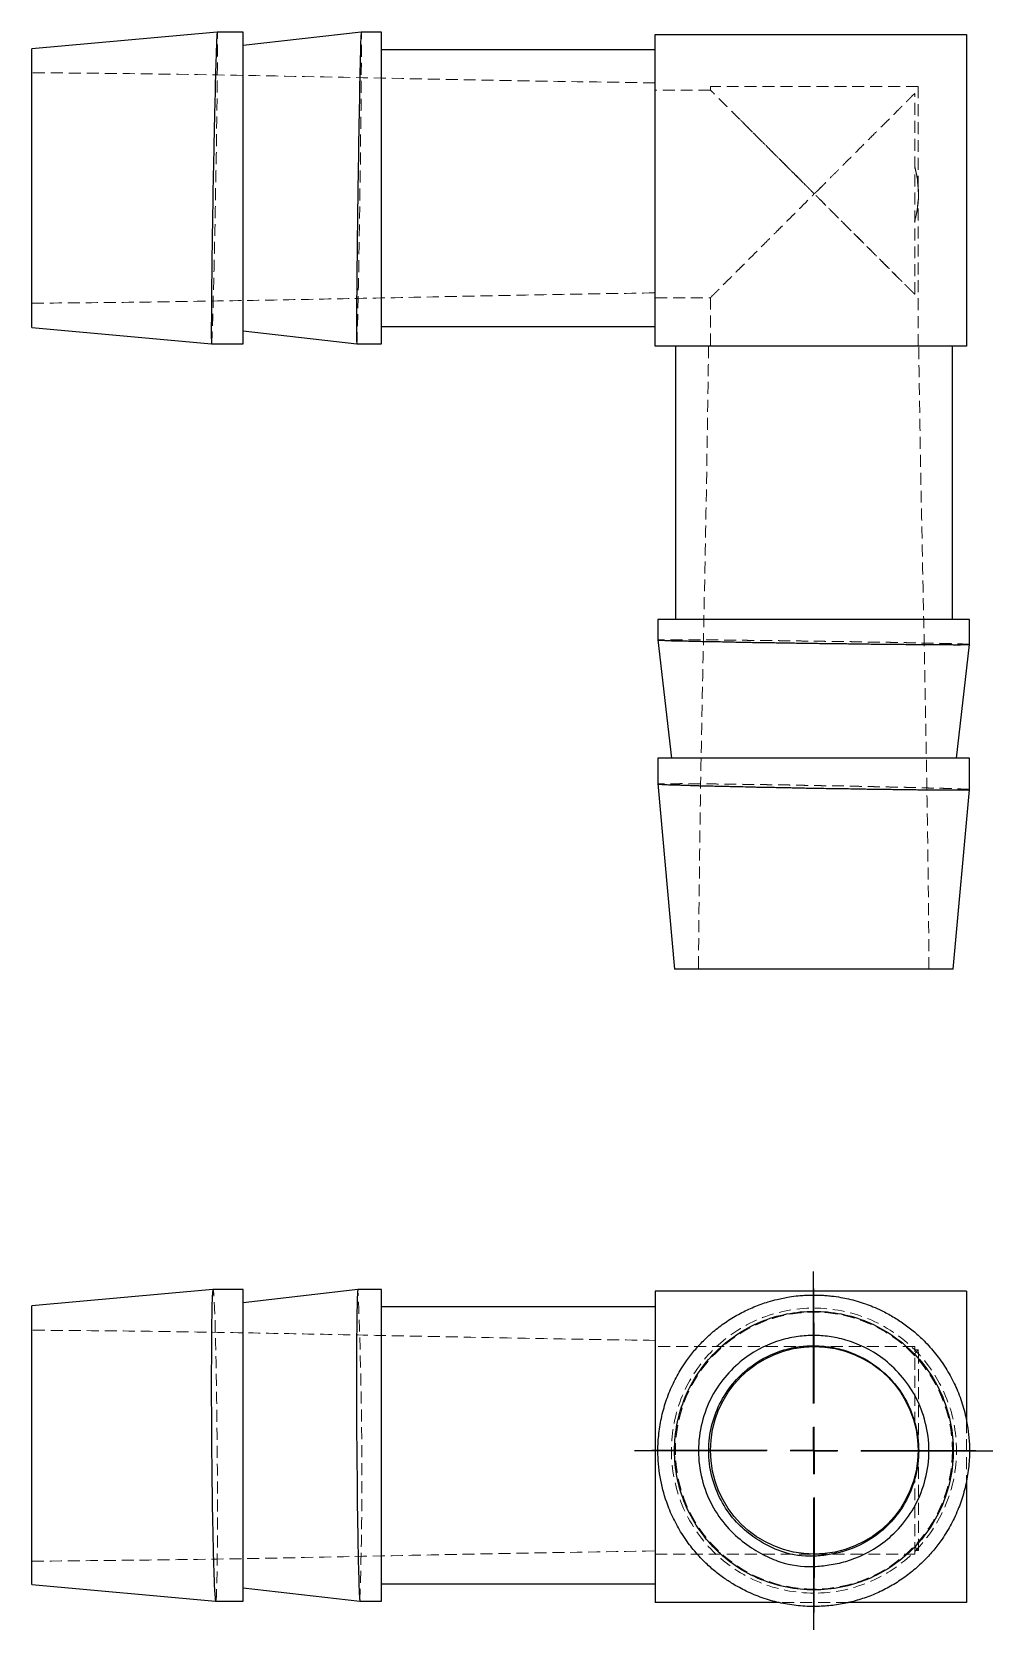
# Model space of a CAD drawing. Header units: millimetres. Extents: x 33 to 273, y 38 to 208.
# Drawn here: x 33 to 135, y 37.9 to 207.5 of the extents above; entities that cross this region are included whole.
import ezdxf

# ---------------------------------------------------------------- set-up
doc = ezdxf.new("R2010")
doc.units = ezdxf.units.MM
doc.linetypes.add('HIDDEN', pattern=[1.905, 1.27, -0.635])
doc.layers.add('10', color=7, linetype='Continuous')

# ---------------------------------------------------------------- blocks, each defined once
blk = doc.blocks.new('SW_CENTERMARKSYMBOL_0')
at = {"layer": '10', "color": 0}
for p, q in [((0, 5), (0, 13.52)), ((0, 0), (0, 2.5)), ((-5, 0), (-13.52, 0)), ((0, 0), (-2.5, 0)), ((0, 0), (0, -2.5)), ((0, 0), (2.5, 0)), ((5, 0), (13.52, 0)), ((0, -5), (0, -13.52))]:
    blk.add_line(p, q, dxfattribs=at)
blk = doc.blocks.new('SW_CENTERMARKSYMBOL_1')
at = {"layer": '10', "color": 0}
for p, q in [((0, 5), (0, 19.03)), ((0, 0), (0, 2.5)), ((-5, 0), (-19.03, 0)), ((0, 0), (-2.5, 0)), ((0, 0), (0, -2.5)), ((0, 0), (2.5, 0)), ((5, 0), (19.03, 0)), ((0, -5), (0, -19.03))]:
    blk.add_line(p, q, dxfattribs=at)
blk = doc.blocks.new('SW_CENTERMARKSYMBOL_2')
at = {"layer": '10', "color": 0}
for p, q in [((0, 5), (0, 17.2)), ((0, 0), (0, 2.5)), ((-5, 0), (-17.2, 0)), ((0, 0), (-2.5, 0)), ((0, 0), (0, -2.5)), ((0, 0), (2.5, 0)), ((5, 0), (17.2, 0)), ((0, -5), (0, -17.2))]:
    blk.add_line(p, q, dxfattribs=at)

msp = doc.modelspace()

# ---------------------------------------------------------------- linework, layer by layer
at = {"color": 7, "linetype": 'Continuous', "lineweight": 25}
for p, q in [((52.65, 207.52), (33, 205.75)), ((55.41, 207.52), (52.65, 207.52)), ((67.94, 207.52), (55.41, 206.09)), ((55.41, 190.98), (55.41, 207.52)), ((70.11, 207.52), (67.94, 207.52)), ((70.11, 190.98), (70.11, 207.52)), ((99.14, 207.26), (132.21, 207.26)), ((99.14, 174.19), (99.14, 207.26)), ((132.21, 207.26), (132.21, 174.19)), ((99.14, 205.66), (70.11, 205.66)), ((55.41, 174.45), (55.41, 190.98)), ((70.11, 174.45), (70.11, 190.98)), ((33, 176.17), (52.05, 174.45)), ((55.41, 175.83), (67.47, 174.45)), ((70.11, 176.26), (99.14, 176.26)), ((52.06, 174.45), (55.41, 174.45)), ((67.47, 174.45), (70.11, 174.45)), ((132.21, 174.19), (99.14, 174.19)), ((101.3, 174.19), (101.3, 145.16)), ((130.7, 145.16), (130.7, 174.19)), ((99.44, 145.16), (99.44, 142.99)), ((115.97, 145.16), (99.44, 145.16)), ((132.51, 145.16), (115.97, 145.16)), ((132.51, 142.48), (132.51, 145.16)), ((99.44, 143.02), (100.87, 130.46)), ((131.13, 130.46), (132.51, 142.52)), ((99.44, 130.46), (99.44, 127.7)), ((115.97, 130.46), (99.44, 130.46)), ((132.51, 130.46), (115.97, 130.46)), ((132.51, 127.06), (132.51, 130.46)), ((99.44, 127.74), (101.21, 108.05)), ((130.79, 108.05), (132.51, 127.1)), ((52.21, 74.02), (33, 72.29)), ((55.41, 74.02), (52.21, 74.02)), ((67.59, 74.02), (55.41, 72.62)), ((55.41, 40.95), (55.41, 74.02)), ((70.11, 74.02), (67.59, 74.02)), ((70.11, 40.95), (70.11, 74.02)), ((99.14, 73.86), (99.14, 40.79)), ((132.21, 73.86), (99.14, 73.86)), ((132.21, 73.86), (132.21, 60.05)), ((99.14, 72.19), (70.11, 72.19)), ((132.21, 53.77), (132.21, 40.79)), ((33, 42.7), (52.49, 40.95)), ((70.11, 42.8), (99.14, 42.8)), ((52.5, 40.95), (55.41, 40.95)), ((55.41, 42.36), (67.81, 40.95)), ((67.82, 40.95), (70.11, 40.95)), ((112.31, 40.79), (99.14, 40.79)), ((132.21, 40.79), (119.63, 40.79))]:
    msp.add_line(p, q, dxfattribs=at)
at = {"color": 7, "linetype": 'HIDDEN', "lineweight": 18}
for p, q in [((105.03, 201.38), (99.14, 201.38)), ((127.06, 201.75), (105.02, 201.75)), ((105.02, 201.75), (105.02, 201.37)), ((126.39, 200.71), (126.7, 201.01)), ((126.7, 179.7), (126.7, 201.01)), ((127.06, 190.99), (127.06, 201.75)), ((127.06, 174.19), (127.06, 189.71)), ((99.14, 179.33), (105.03, 179.33)), ((105.02, 179.34), (105.02, 174.19)), ((115.98, 67.98), (99.14, 67.98)), ((126.7, 67.98), (116.09, 67.98)), ((126.7, 59.78), (126.7, 67.98)), ((127.09, 67.62), (126.7, 67.62)), ((127.1, 56.67), (127.09, 67.62)), ((132.21, 60.05), (132.21, 53.77)), ((127.1, 46.31), (127.1, 56.35)), ((126.7, 45.94), (126.7, 54.14)), ((99.14, 45.94), (116.06, 45.94)), ((116.06, 45.94), (126.7, 45.94)), ((126.7, 46.31), (127.1, 46.31)), ((119.63, 40.79), (112.31, 40.79))]:
    msp.add_line(p, q, dxfattribs=at)
msp.add_circle((116, 56.93), 14.7, dxfattribs=at)
at = {"color": 7, "linetype": 'Continuous', "lineweight": 25}
msp.add_circle((116.04, 56.96), 11.02, dxfattribs=at)
at = {"color": 7, "linetype": 'HIDDEN', "lineweight": 18}
msp.add_arc((-377.72, 54.48), 445.74, 358.2657, 2.5115, dxfattribs=at)
for points, knots in [([(52.06, 174.46), (52.07, 174.49), (52.09, 174.56), (52.11, 174.95), (52.12, 175.54), (52.16, 176.29), (52.2, 177.24), (52.22, 178.38), (52.25, 179.65), (52.3, 181.08), (52.33, 182.65), (52.36, 184.29), (52.41, 186.04), (52.45, 187.85), (52.47, 189.69), (52.5, 191.56), (52.55, 193.41), (52.58, 195.23), (52.59, 197.01), (52.62, 198.69), (52.65, 200.3), (52.65, 201.78), (52.67, 203.11), (52.69, 204.31), (52.69, 205.34), (52.68, 206.15), (52.68, 206.82), (52.69, 207.29), (52.67, 207.43), (52.66, 207.47)], [0, 0, 0, 0, 0.0281792, 0.0828976, 0.1110748, 0.1392518, 0.193972, 0.2221506, 0.2503289, 0.3050822, 0.333278, 0.3614738, 0.4162332, 0.444432, 0.4726307, 0.5273618, 0.5555462, 0.5837303, 0.6384705, 0.6666596, 0.6948486, 0.7496062, 0.7778044, 0.8060028, 0.860742, 0.8889319, 0.9171217, 0.9718271, 1, 1, 1, 1]), ([(67.47, 174.45), (67.47, 174.45), (67.47, 174.41), (67.48, 174.51), (67.51, 174.72), (67.51, 175.21), (67.53, 175.9), (67.57, 176.73), (67.59, 177.78), (67.61, 179), (67.64, 180.34), (67.68, 181.84), (67.7, 183.45), (67.72, 185.14), (67.76, 186.93), (67.79, 188.76), (67.81, 190.61), (67.84, 192.48), (67.87, 194.31), (67.88, 196.12), (67.9, 197.86), (67.93, 199.49), (67.94, 201.05), (67.94, 202.46), (67.96, 203.71), (67.97, 204.84), (67.96, 205.78), (67.96, 206.5), (67.97, 207.07), (67.96, 207.43), (67.94, 207.5), (67.94, 207.52)], [0, 0, 0, 0, 0.000643, 0.028032, 0.05542, 0.108617, 0.136011, 0.163405, 0.216605, 0.244, 0.271396, 0.324596, 0.351992, 0.379388, 0.432601, 0.460004, 0.487407, 0.540618, 0.56802, 0.595421, 0.648615, 0.676008, 0.7034, 0.756599, 0.783995, 0.811391, 0.8646, 0.892002, 0.919403, 0.972603, 1, 1, 1, 1]), ([(99.14, 202.14), (93.63, 202.22), (82.6, 202.38), (66.07, 202.73), (49.54, 203.06), (38.51, 203.17), (33, 203.22)], [0, 0, 0, 0, 0.249997, 0.500012, 0.750019, 1, 1, 1, 1]), ([(105.03, 179.34), (105.03, 179.35), (105.05, 179.36), (105.2, 179.52), (105.4, 179.72), (105.59, 179.9), (105.81, 180.12), (106.13, 180.44), (106.57, 180.89), (107.08, 181.39), (107.53, 181.84), (107.9, 182.22), (108.3, 182.61), (108.76, 183.07), (109.29, 183.6), (109.9, 184.22), (110.58, 184.89), (111.3, 185.62), (111.97, 186.28), (112.56, 186.88), (113.07, 187.39), (113.59, 187.91), (114.12, 188.43), (114.64, 188.95), (115.16, 189.48), (115.56, 189.88), (115.81, 190.13), (115.9, 190.23), (115.96, 190.29), (115.98, 190.33), (115.98, 190.35), (115.98, 190.37), (115.97, 190.4), (115.91, 190.48), (115.78, 190.61), (115.58, 190.81), (115.28, 191.12), (114.9, 191.49), (114.46, 191.94), (114.04, 192.36), (113.64, 192.76), (113.27, 193.12), (112.93, 193.46), (112.44, 193.95), (111.81, 194.58), (111.05, 195.34), (110.36, 196.03), (109.72, 196.67), (109.13, 197.27), (108.58, 197.82), (108.06, 198.33), (107.57, 198.82), (107.11, 199.29), (106.67, 199.72), (106.21, 200.19), (105.74, 200.65), (105.34, 201.05), (105.1, 201.29), (105, 201.39), (105.02, 201.37), (105.03, 201.37)], [0, 0, 0, 0, 0.024785, 0.055127, 0.070641, 0.086434, 0.102545, 0.119015, 0.147162, 0.177061, 0.192711, 0.208841, 0.225463, 0.242589, 0.264404, 0.287635, 0.312293, 0.338392, 0.365939, 0.382526, 0.400152, 0.418464, 0.435883, 0.453469, 0.471221, 0.489141, 0.493761, 0.496898, 0.498838, 0.49937, 0.499826, 0.500317, 0.500815, 0.502264, 0.507449, 0.514074, 0.522588, 0.537953, 0.552154, 0.567586, 0.580646, 0.593008, 0.604673, 0.615642, 0.643868, 0.670547, 0.69569, 0.719304, 0.7414, 0.763477, 0.784523, 0.804557, 0.826548, 0.847662, 0.867943, 0.901486, 0.933561, 0.964498, 0.994662, 1, 1, 1, 1]), ([(126.7, 201.01), (126.67, 200.99), (126.62, 200.93), (126.54, 200.85), (126.45, 200.76), (126.35, 200.66), (126.24, 200.55), (126.13, 200.44), (126, 200.32), (125.88, 200.19), (125.74, 200.05), (125.59, 199.91), (125.44, 199.76), (125.28, 199.6), (125.12, 199.43), (124.83, 199.14), (124.4, 198.71), (123.79, 198.1), (123.1, 197.42), (122.18, 196.5), (120.95, 195.27), (119.7, 194.02), (118.64, 192.95), (117.78, 192.1), (116.98, 191.29), (116.42, 190.73), (116.18, 190.48), (116.13, 190.42), (116.11, 190.38), (116.1, 190.36), (116.1, 190.35), (116.1, 190.33), (116.12, 190.3), (116.16, 190.26), (116.21, 190.19), (116.29, 190.11), (116.39, 190.01), (116.53, 189.87), (116.76, 189.64), (117.09, 189.31), (117.65, 188.75), (118.33, 188.07), (119.43, 186.96), (120.73, 185.67), (122, 184.39), (122.96, 183.44), (123.67, 182.73), (124.3, 182.09), (124.8, 181.59), (125.18, 181.21), (125.47, 180.92), (125.74, 180.66), (125.98, 180.42), (126.2, 180.2), (126.39, 180.01), (126.56, 179.84), (126.65, 179.75), (126.7, 179.7)], [0, 0, 0, 0, 0.00813, 0.016349, 0.024661, 0.033071, 0.041582, 0.050199, 0.058925, 0.067763, 0.076718, 0.085793, 0.09499, 0.104314, 0.113766, 0.12335, 0.151605, 0.181507, 0.213104, 0.246437, 0.303595, 0.368936, 0.398218, 0.430738, 0.46997, 0.492608, 0.496474, 0.498401, 0.499392, 0.499883, 0.500127, 0.500373, 0.501309, 0.502933, 0.505268, 0.508321, 0.51202, 0.517327, 0.524244, 0.539512, 0.556057, 0.5897, 0.619648, 0.687296, 0.745997, 0.78041, 0.812976, 0.843738, 0.872745, 0.890008, 0.906845, 0.923275, 0.939315, 0.954985, 0.970308, 0.985304, 1, 1, 1, 1]), ([(108.21, 198.19), (108.28, 198.12), (108.49, 197.91), (108.86, 197.53), (109.34, 197.06), (109.85, 196.54), (110.41, 195.99), (111, 195.39), (111.64, 194.75), (112.22, 194.18), (112.73, 193.67), (113.17, 193.22), (113.64, 192.75), (114.12, 192.28), (114.6, 191.8), (114.96, 191.44), (115.23, 191.17), (115.39, 191.01), (115.57, 190.83), (115.73, 190.67), (115.85, 190.56), (115.91, 190.5), (115.96, 190.45), (116, 190.43), (116.02, 190.42), (116.04, 190.41), (116.04, 190.41)], [0, 0, 0, 0, 0.0310812, 0.0941301, 0.1603097, 0.2302021, 0.3038357, 0.3812349, 0.4624207, 0.5474112, 0.5983924, 0.652941, 0.7110591, 0.7727482, 0.8253069, 0.8859745, 0.9049449, 0.9239236, 0.9429105, 0.9714249, 0.9799871, 0.9856818, 0.9933195, 0.9972462, 0.9987497, 1, 1, 1, 1]), ([(126.69, 187.42), (126.82, 187.89), (126.93, 188.37), (127.07, 189.35), (127.1, 189.85), (127.1, 190.86), (127.06, 191.35), (126.93, 192.32), (126.83, 192.8), (126.7, 193.26)], [0, 0, 0, 0, 0.25, 0.25, 0.5, 0.5, 0.75, 0.75, 1, 1, 1, 1]), ([(126.69, 193.26), (126.72, 193.17), (126.76, 193), (126.82, 192.73), (126.88, 192.46), (126.93, 192.2), (126.97, 191.93), (127.01, 191.67), (127.04, 191.4), (127.06, 191.14), (127.08, 190.87), (127.09, 190.61), (127.09, 190.27), (127.08, 189.86), (127.05, 189.37), (126.99, 188.89), (126.92, 188.4), (126.82, 187.91), (126.73, 187.58), (126.69, 187.42)], [0, 0, 0, 0, 0.047278, 0.094101, 0.140491, 0.186472, 0.232068, 0.277303, 0.322202, 0.366791, 0.411095, 0.455142, 0.498957, 0.579723, 0.661371, 0.744068, 0.827971, 0.913233, 1, 1, 1, 1]), ([(116.04, 190.41), (116.04, 190.41), (116.05, 190.41), (116.07, 190.42), (116.11, 190.44), (116.16, 190.48), (116.21, 190.53), (116.27, 190.59), (116.64, 190.95), (116.98, 191.3), (117.31, 191.62)], [0, 0, 0, 0, 0.0050278, 0.011111, 0.0367765, 0.074641, 0.1200851, 0.1618902, 0.2193582, 1, 1, 1, 1]), ([(126.7, 179.7), (126.67, 179.72), (126.62, 179.78), (126.53, 179.86), (126.44, 179.95), (126.34, 180.05), (126.23, 180.16), (126.12, 180.28), (125.99, 180.4), (125.86, 180.53), (125.72, 180.67), (125.57, 180.82), (125.42, 180.98), (125.26, 181.14), (125.09, 181.31), (124.8, 181.6), (124.35, 182.04), (123.73, 182.66), (123.03, 183.36), (122.1, 184.3), (120.84, 185.55), (119.3, 187.1), (118.09, 188.3), (117.29, 189.1), (116.94, 189.46), (116.65, 189.74), (116.47, 189.92), (116.36, 190.03), (116.28, 190.11), (116.22, 190.16), (116.18, 190.2), (116.14, 190.24), (116.1, 190.27), (116.07, 190.29), (116.05, 190.29), (116.04, 190.3)], [0, 0, 0, 0, 0.016459, 0.033104, 0.049945, 0.06699, 0.084249, 0.101728, 0.119436, 0.13738, 0.155567, 0.174005, 0.192699, 0.211657, 0.230885, 0.250388, 0.307478, 0.368086, 0.432311, 0.500236, 0.616053, 0.749012, 0.874387, 0.90123, 0.937185, 0.957793, 0.96859, 0.978051, 0.984293, 0.987867, 0.990573, 0.993967, 0.996644, 0.998632, 1, 1, 1, 1]), ([(126.99, 191.65), (127.04, 191.21), (127.13, 190.3), (127.03, 189.39), (126.98, 188.92)], [0, 0, 0, 0, 0.486678, 1, 1, 1, 1]), ([(33, 178.75), (36.06, 178.77), (42.09, 178.82), (51, 178.95), (59.65, 179.1), (68.94, 179.28), (78.78, 179.48), (89.11, 179.69), (95.85, 179.79), (99.14, 179.84)], [0, 0, 0, 0, 0.138657, 0.273417, 0.404277, 0.531237, 0.694441, 0.850697, 1, 1, 1, 1]), ([(104.82, 174.19), (104.74, 168.68), (104.58, 157.65), (104.23, 141.12), (103.9, 124.58), (103.79, 113.56), (103.74, 108.05)], [0, 0, 0, 0, 0.249997, 0.500012, 0.750019, 1, 1, 1, 1]), ([(128.21, 108.05), (128.19, 111.11), (128.14, 117.13), (128.01, 126.05), (127.86, 134.7), (127.68, 143.98), (127.47, 153.83), (127.27, 164.16), (127.17, 170.9), (127.12, 174.19)], [0, 0, 0, 0, 0.138657, 0.273417, 0.404277, 0.531237, 0.694441, 0.850697, 1, 1, 1, 1]), ([(132.51, 142.52), (132.51, 142.52), (132.51, 142.52), (132.5, 142.52), (132.48, 142.53), (132.42, 142.54), (132.33, 142.54), (132.22, 142.55), (132.08, 142.56), (131.88, 142.56), (131.6, 142.57), (131.3, 142.57), (130.94, 142.59), (130.54, 142.6), (130.12, 142.62), (129.76, 142.63), (129.5, 142.63), (129.24, 142.64), (128.9, 142.64), (128.46, 142.65), (128.03, 142.66), (127.64, 142.66), (127.18, 142.67), (126.6, 142.69), (125.98, 142.7), (125.39, 142.72), (124.84, 142.73), (124.23, 142.74), (123.54, 142.75), (122.87, 142.75), (122.28, 142.76), (121.68, 142.77), (120.96, 142.79), (120.19, 142.81), (119.5, 142.82), (118.91, 142.83), (118.33, 142.83), (117.69, 142.84), (117.03, 142.85), (116.45, 142.86), (115.99, 142.86), (115.53, 142.87), (114.93, 142.88), (114.23, 142.89), (113.53, 142.9), (112.92, 142.91), (112.37, 142.92), (111.78, 142.92), (111.1, 142.93), (110.36, 142.94), (109.58, 142.94), (108.74, 142.96), (107.85, 142.97), (107.06, 142.98), (106.37, 142.99), (105.66, 142.99), (104.95, 142.99), (104.17, 142.99), (103.41, 143), (102.62, 143.02), (101.93, 143.02), (101.27, 143.01), (100.7, 143.01), (100.23, 143.01), (99.9, 143.01), (99.72, 143.01), (99.62, 143.01), (99.56, 143), (99.5, 143), (99.46, 142.99), (99.44, 142.99), (99.44, 142.99), (99.44, 142.99), (99.44, 142.99)], [0, 0, 0, 0, 0.000476, 0.008134, 0.019689, 0.035141, 0.048724, 0.060553, 0.070838, 0.088809, 0.107048, 0.123751, 0.138775, 0.158186, 0.175108, 0.187774, 0.196185, 0.201606, 0.213614, 0.229079, 0.240633, 0.250305, 0.261896, 0.277446, 0.294787, 0.30806, 0.319156, 0.332665, 0.349209, 0.365083, 0.3753, 0.386407, 0.402146, 0.419281, 0.43264, 0.4433, 0.453747, 0.466609, 0.480534, 0.491779, 0.500182, 0.507067, 0.518535, 0.534585, 0.547742, 0.55951, 0.570205, 0.580096, 0.594348, 0.611253, 0.624838, 0.642766, 0.664668, 0.68256, 0.696441, 0.712361, 0.734088, 0.749809, 0.774806, 0.798424, 0.822986, 0.846394, 0.874935, 0.899654, 0.925741, 0.945139, 0.95211, 0.961006, 0.971839, 0.983297, 0.992563, 0.999584, 1, 1, 1, 1]), ([(132.51, 127.1), (132.51, 127.1), (132.51, 127.1), (132.5, 127.11), (132.48, 127.12), (132.42, 127.13), (132.33, 127.14), (132.22, 127.15), (132.08, 127.15), (131.88, 127.16), (131.6, 127.17), (131.3, 127.18), (130.94, 127.19), (130.54, 127.21), (130.12, 127.23), (129.76, 127.24), (129.5, 127.25), (129.24, 127.26), (128.9, 127.26), (128.46, 127.27), (128.03, 127.28), (127.64, 127.29), (127.18, 127.3), (126.6, 127.32), (125.98, 127.34), (125.39, 127.36), (124.84, 127.37), (124.23, 127.38), (123.54, 127.39), (122.87, 127.41), (122.28, 127.42), (121.68, 127.43), (120.96, 127.45), (120.19, 127.47), (119.5, 127.49), (118.91, 127.5), (118.33, 127.51), (117.69, 127.52), (117.03, 127.52), (116.45, 127.53), (115.99, 127.54), (115.53, 127.55), (114.93, 127.56), (114.23, 127.58), (113.53, 127.59), (112.92, 127.61), (112.37, 127.61), (111.78, 127.62), (111.1, 127.63), (110.36, 127.64), (109.58, 127.65), (108.74, 127.66), (107.85, 127.68), (107.06, 127.69), (106.37, 127.7), (105.66, 127.7), (104.95, 127.71), (104.17, 127.71), (103.41, 127.72), (102.62, 127.74), (101.92, 127.74), (101.27, 127.73), (100.7, 127.73), (100.23, 127.73), (99.9, 127.73), (99.72, 127.73), (99.62, 127.73), (99.56, 127.72), (99.5, 127.71), (99.46, 127.71), (99.44, 127.7), (99.44, 127.7), (99.44, 127.7), (99.44, 127.7)], [0, 0, 0, 0, 0.000484, 0.008139, 0.019694, 0.035149, 0.048731, 0.06056, 0.070845, 0.088816, 0.107055, 0.123756, 0.138782, 0.15819, 0.175108, 0.187776, 0.196192, 0.201607, 0.213617, 0.229087, 0.240641, 0.250314, 0.261905, 0.277455, 0.294794, 0.308067, 0.319164, 0.332673, 0.349218, 0.365091, 0.375309, 0.386415, 0.402155, 0.419289, 0.432649, 0.443309, 0.453756, 0.466619, 0.480544, 0.491789, 0.500192, 0.507076, 0.518544, 0.534595, 0.547753, 0.559522, 0.570217, 0.580107, 0.594359, 0.611264, 0.624849, 0.642778, 0.66468, 0.682573, 0.696455, 0.712373, 0.7341, 0.749822, 0.774821, 0.798438, 0.822997, 0.846404, 0.874946, 0.899667, 0.92575, 0.94515, 0.952121, 0.961016, 0.971851, 0.983308, 0.992574, 0.999599, 1, 1, 1, 1]), ([(52.5, 41), (52.5, 40.98), (52.51, 40.95), (52.55, 41.11), (52.58, 41.45), (52.59, 42.03), (52.62, 42.83), (52.65, 43.76), (52.65, 44.9), (52.67, 46.2), (52.69, 47.62), (52.69, 49.18), (52.68, 50.85), (52.68, 52.59), (52.69, 54.4), (52.66, 56.24), (52.64, 58.1), (52.64, 59.96), (52.61, 61.77), (52.58, 63.55), (52.56, 65.24), (52.53, 66.82), (52.49, 68.31), (52.45, 69.65), (52.43, 70.82), (52.39, 71.85), (52.34, 72.69), (52.31, 73.31), (52.29, 73.69), (52.25, 73.96), (52.22, 74), (52.21, 74.02)], [0, 0, 0, 0, 0.020008, 0.047224, 0.07444, 0.1273, 0.154521, 0.181742, 0.234619, 0.261848, 0.289078, 0.341937, 0.369159, 0.39638, 0.449207, 0.476412, 0.503617, 0.556445, 0.583649, 0.610853, 0.663696, 0.690907, 0.718119, 0.770968, 0.798183, 0.825397, 0.878266, 0.905492, 0.932718, 0.966171, 1, 1, 1, 1]), ([(116, 41.8), (117.98, 41.8), (119.96, 42.19), (121.79, 42.95), (123.62, 43.71), (125.3, 44.83), (126.7, 46.23), (128.1, 47.63), (129.22, 49.31), (129.98, 51.14), (130.74, 52.97), (131.13, 54.95), (131.13, 56.93), (131.13, 58.91), (130.74, 60.89), (129.98, 62.72), (129.22, 64.55), (128.1, 66.23), (126.7, 67.63), (125.3, 69.03), (123.62, 70.15), (121.79, 70.91), (119.96, 71.66), (117.98, 72.06), (116, 72.06), (114.02, 72.06), (112.04, 71.66), (110.21, 70.91), (108.38, 70.15), (106.7, 69.03), (105.3, 67.63), (103.9, 66.23), (102.78, 64.55), (102.02, 62.72), (101.27, 60.89), (100.87, 58.91), (100.87, 56.93), (100.87, 54.95), (101.27, 52.97), (102.02, 51.14), (102.78, 49.31), (103.9, 47.63), (105.3, 46.23), (106.7, 44.83), (108.38, 43.71), (110.21, 42.95), (112.04, 42.19), (114.02, 41.8), (116, 41.8)], [0, 0, 0, 0, 0.0625, 0.0625, 0.0625, 0.125, 0.125, 0.125, 0.1875, 0.1875, 0.1875, 0.25, 0.25, 0.25, 0.3125, 0.3125, 0.3125, 0.375, 0.375, 0.375, 0.4375, 0.4375, 0.4375, 0.5, 0.5, 0.5, 0.5625, 0.5625, 0.5625, 0.625, 0.625, 0.625, 0.6875, 0.6875, 0.6875, 0.75, 0.75, 0.75, 0.8125, 0.8125, 0.8125, 0.875, 0.875, 0.875, 0.9375, 0.9375, 0.9375, 1, 1, 1, 1]), ([(99.14, 68.63), (95.85, 68.68), (89.11, 68.78), (78.78, 68.98), (68.94, 69.18), (59.65, 69.36), (51, 69.52), (42.09, 69.65), (36.06, 69.69), (33, 69.71)], [0, 0, 0, 0, 0.149303, 0.305559, 0.468763, 0.595723, 0.726583, 0.861343, 1, 1, 1, 1]), ([(127.09, 67.62), (127.09, 67.62), (127.12, 67.65), (127.01, 67.54), (126.8, 67.32), (126.69, 67.21)], [0, 0, 0, 0, 0.002758, 0.490586, 1, 1, 1, 1]), ([(33, 45.19), (38.51, 45.24), (49.54, 45.34), (66.07, 45.66), (82.6, 46.01), (93.63, 46.19), (99.14, 46.28)], [0, 0, 0, 0, 0.249979, 0.499984, 0.749999, 1, 1, 1, 1]), ([(126.69, 46.72), (126.81, 46.6), (127.04, 46.36), (127.08, 46.33), (127.1, 46.31)], [0, 0, 0, 0, 0.493061, 1, 1, 1, 1])]:
    msp.add_open_spline(points, degree=3, knots=knots, dxfattribs=at)
at = {"color": 7, "linetype": 'Continuous', "lineweight": 25}
for points, knots in [([(52.65, 207.51), (52.65, 207.52), (52.64, 207.55), (52.64, 207.37), (52.61, 206.97), (52.58, 206.41), (52.56, 205.64), (52.53, 204.65), (52.49, 203.54), (52.45, 202.24), (52.43, 200.79), (52.39, 199.25), (52.34, 197.58), (52.31, 195.83), (52.29, 194.35), (52.25, 192.74), (52.22, 191.57), (52.21, 190.98)], [0, 0, 0, 0, 0.0062941, 0.1120489, 0.1665085, 0.2209685, 0.3267555, 0.3812293, 0.4357032, 0.5415013, 0.5959828, 0.650464, 0.7563017, 0.810805, 0.8653083, 0.9322772, 1, 1, 1, 1]), ([(67.94, 207.51), (67.94, 207.51), (67.93, 207.49), (67.92, 207.21), (67.89, 206.71), (67.87, 206.05), (67.86, 205.18), (67.83, 204.11), (67.79, 202.92), (67.77, 201.54), (67.75, 200.03), (67.71, 198.43), (67.68, 196.72), (67.66, 194.93), (67.63, 193.17), (67.61, 191.84), (67.59, 190.98)], [0, 0, 0, 0, 0.041835, 0.147631, 0.202115, 0.256598, 0.362408, 0.416896, 0.471384, 0.577222, 0.631724, 0.686226, 0.792061, 0.846564, 0.901065, 1, 1, 1, 1]), ([(33, 176.17), (33, 176.17), (33, 176.55), (33, 177.29), (33, 178.03), (33, 179.13), (33, 180.5), (33, 181.87), (33, 183.51), (33, 185.3), (33, 187.09), (33, 189.02), (33, 190.96), (33, 192.89), (33, 194.83), (33, 196.62), (33, 198.41), (33, 200.05), (33, 201.42), (33, 202.79), (33, 203.88), (33, 204.62), (33, 205.37), (33, 205.75), (33, 205.75)], [0.25, 0.25, 0.25, 0.25, 0.3125, 0.3125, 0.3125, 0.375, 0.375, 0.375, 0.4375, 0.4375, 0.4375, 0.5, 0.5, 0.5, 0.5625, 0.5625, 0.5625, 0.625, 0.625, 0.625, 0.6875, 0.6875, 0.6875, 0.75, 0.75, 0.75, 0.75]), ([(52.21, 190.96), (52.2, 190.04), (52.18, 188.65), (52.15, 186.83), (52.11, 185.06), (52.1, 183.35), (52.08, 181.77), (52.06, 180.27), (52.04, 178.91), (52.04, 177.74), (52.04, 176.68), (52.02, 175.83), (52.03, 175.2), (52.05, 174.72), (52.04, 174.46), (52.05, 174.46), (52.06, 174.46)], [0, 0, 0, 0, 0.105951, 0.160511, 0.215071, 0.321025, 0.375587, 0.43015, 0.536053, 0.590591, 0.64513, 0.751021, 0.805552, 0.860085, 0.965995, 1, 1, 1, 1]), ([(67.59, 190.96), (67.58, 190.43), (67.57, 189.37), (67.56, 187.77), (67.53, 186.19), (67.5, 184.29), (67.5, 182.55), (67.48, 181.02), (67.46, 179.59), (67.46, 178.3), (67.46, 177.21), (67.45, 176.24), (67.44, 175.48), (67.46, 174.95), (67.46, 174.56), (67.47, 174.49), (67.47, 174.45)], [0, 0, 0, 0, 0.061332, 0.122664, 0.186422, 0.25018, 0.356151, 0.410722, 0.465294, 0.571253, 0.625819, 0.680385, 0.786292, 0.840833, 0.895373, 1, 1, 1, 1]), ([(99.44, 142.99), (99.44, 142.98), (99.44, 142.98), (99.47, 142.98), (99.52, 142.98), (99.62, 142.97), (99.72, 142.97), (99.83, 142.96), (99.98, 142.96), (100.17, 142.95), (100.41, 142.94), (100.71, 142.92), (101.1, 142.91), (101.58, 142.91), (102.06, 142.9), (102.42, 142.89), (102.74, 142.88), (103.09, 142.87), (103.51, 142.86), (103.91, 142.85), (104.35, 142.84), (104.92, 142.83), (105.65, 142.82), (106.42, 142.81), (107.16, 142.79), (107.99, 142.77), (108.84, 142.75), (109.6, 142.74), (110.25, 142.73), (110.98, 142.72), (111.75, 142.71), (112.44, 142.7), (113.07, 142.69), (113.77, 142.68), (114.56, 142.66), (115.32, 142.65), (115.78, 142.64), (115.97, 142.64)], [0, 0, 0, 0, 0.0122858, 0.0353778, 0.0684427, 0.0947346, 0.118181, 0.1395041, 0.1601908, 0.188542, 0.2217244, 0.2493343, 0.2844085, 0.3314449, 0.3669353, 0.3905053, 0.406526, 0.4296522, 0.4577116, 0.4813323, 0.4994095, 0.5297077, 0.5729876, 0.6102672, 0.6398771, 0.6766522, 0.7218318, 0.7492697, 0.7724544, 0.8033245, 0.8383682, 0.8650583, 0.8852632, 0.9121141, 0.9467115, 0.9770854, 1, 1, 1, 1]), ([(116, 142.64), (116.26, 142.64), (116.88, 142.63), (117.83, 142.62), (118.8, 142.61), (119.71, 142.6), (120.58, 142.59), (121.44, 142.57), (122.31, 142.56), (123.15, 142.55), (123.99, 142.55), (124.78, 142.54), (125.56, 142.53), (126.31, 142.52), (127.02, 142.51), (127.65, 142.51), (128.29, 142.5), (128.91, 142.5), (129.5, 142.5), (130.01, 142.5), (130.46, 142.5), (130.88, 142.49), (131.24, 142.49), (131.59, 142.49), (131.9, 142.5), (132.12, 142.51), (132.23, 142.51), (132.32, 142.51), (132.4, 142.51), (132.47, 142.51), (132.5, 142.51), (132.51, 142.52), (132.51, 142.52)], [0, 0, 0, 0, 0.02942, 0.07166, 0.110738, 0.142866, 0.178689, 0.214512, 0.247394, 0.286185, 0.321784, 0.356254, 0.39311, 0.429021, 0.464935, 0.500707, 0.530614, 0.571911, 0.6118, 0.643533, 0.679379, 0.715225, 0.748206, 0.781366, 0.828818, 0.865219, 0.887563, 0.897621, 0.921381, 0.953956, 0.979943, 1, 1, 1, 1]), ([(99.44, 127.7), (99.44, 127.7), (99.44, 127.7), (99.47, 127.69), (99.52, 127.69), (99.62, 127.68), (99.72, 127.68), (99.83, 127.67), (99.98, 127.66), (100.17, 127.65), (100.41, 127.64), (100.71, 127.62), (101.1, 127.61), (101.58, 127.6), (102.06, 127.59), (102.42, 127.58), (102.74, 127.56), (103.09, 127.55), (103.51, 127.54), (103.92, 127.52), (104.35, 127.51), (104.92, 127.5), (105.65, 127.48), (106.42, 127.47), (107.17, 127.45), (108, 127.43), (108.84, 127.41), (109.6, 127.39), (110.25, 127.37), (110.98, 127.36), (111.75, 127.35), (112.44, 127.34), (113.07, 127.33), (113.77, 127.31), (114.56, 127.29), (115.32, 127.27), (115.78, 127.26), (115.97, 127.26)], [0, 0, 0, 0, 0.012297, 0.035387, 0.068466, 0.094754, 0.118199, 0.139523, 0.1602, 0.188554, 0.221742, 0.249344, 0.284423, 0.331446, 0.366935, 0.390517, 0.406536, 0.429663, 0.457723, 0.481341, 0.49942, 0.529712, 0.572994, 0.610275, 0.639886, 0.67666, 0.721833, 0.749274, 0.772458, 0.803331, 0.838377, 0.865067, 0.88527, 0.912118, 0.946714, 0.977085, 1, 1, 1, 1]), ([(116, 127.26), (116.26, 127.26), (116.88, 127.25), (117.83, 127.23), (118.8, 127.22), (119.71, 127.21), (120.58, 127.19), (121.44, 127.17), (122.31, 127.16), (123.15, 127.15), (123.99, 127.14), (124.78, 127.13), (125.56, 127.12), (126.31, 127.11), (127.02, 127.1), (127.65, 127.09), (128.29, 127.09), (128.91, 127.09), (129.5, 127.09), (130.01, 127.08), (130.46, 127.08), (130.88, 127.07), (131.24, 127.07), (131.59, 127.07), (131.9, 127.08), (132.12, 127.09), (132.23, 127.09), (132.31, 127.09), (132.37, 127.1), (132.43, 127.1), (132.48, 127.1), (132.5, 127.1), (132.51, 127.1), (132.51, 127.1)], [0, 0, 0, 0, 0.029421, 0.071661, 0.110741, 0.14287, 0.178693, 0.214518, 0.247401, 0.286192, 0.321791, 0.356262, 0.393119, 0.429031, 0.464945, 0.500717, 0.530623, 0.571921, 0.61181, 0.643545, 0.679391, 0.715237, 0.748214, 0.781377, 0.828819, 0.865217, 0.887567, 0.897005, 0.917826, 0.938647, 0.959435, 0.9802, 1, 1, 1, 1]), ([(130.79, 108.05), (130.79, 108.05), (130.41, 108.05), (129.67, 108.05), (128.93, 108.05), (127.83, 108.05), (126.46, 108.05), (125.09, 108.05), (123.45, 108.05), (121.66, 108.05), (119.87, 108.05), (117.94, 108.05), (116, 108.05), (114.07, 108.05), (112.13, 108.05), (110.34, 108.05), (108.55, 108.05), (106.91, 108.05), (105.54, 108.05), (104.17, 108.05), (103.08, 108.05), (102.33, 108.05), (101.59, 108.05), (101.21, 108.05), (101.21, 108.05)], [0.25, 0.25, 0.25, 0.25, 0.3125, 0.3125, 0.3125, 0.375, 0.375, 0.375, 0.4375, 0.4375, 0.4375, 0.5, 0.5, 0.5, 0.5625, 0.5625, 0.5625, 0.625, 0.625, 0.625, 0.6875, 0.6875, 0.6875, 0.75, 0.75, 0.75, 0.75]), ([(52.21, 74.02), (52.2, 73.97), (52.18, 73.91), (52.15, 73.5), (52.11, 72.97), (52.1, 72.2), (52.08, 71.23), (52.06, 70.13), (52.04, 68.84), (52.04, 67.41), (52.04, 65.87), (52.02, 64.21), (52.03, 62.46), (52.05, 60.67), (52.04, 58.82), (52.06, 56.96), (52.09, 55.11), (52.11, 53.28), (52.12, 51.52), (52.16, 49.81), (52.2, 48.21), (52.22, 46.74), (52.25, 45.38), (52.3, 44.18), (52.33, 43.18), (52.36, 42.31), (52.4, 41.65), (52.45, 41.23), (52.47, 40.98), (52.49, 40.99), (52.5, 41)], [0, 0, 0, 0, 0.052946, 0.080211, 0.107475, 0.160422, 0.187688, 0.214954, 0.267876, 0.29513, 0.322384, 0.3753, 0.40255, 0.429801, 0.482727, 0.509981, 0.537235, 0.590158, 0.617411, 0.644664, 0.697588, 0.724842, 0.752096, 0.805053, 0.832324, 0.859594, 0.912557, 0.939831, 0.967104, 1, 1, 1, 1]), ([(67.59, 74.02), (67.58, 74), (67.57, 73.97), (67.56, 73.73), (67.53, 73.33), (67.5, 72.65), (67.5, 71.76), (67.48, 70.7), (67.46, 69.52), (67.46, 68.16), (67.46, 66.66), (67.45, 65.07), (67.44, 63.36), (67.46, 61.58), (67.46, 59.76), (67.46, 57.9), (67.48, 56.05), (67.51, 54.2), (67.51, 52.4), (67.53, 50.67), (67.57, 49.01), (67.59, 47.46), (67.61, 46.06), (67.64, 44.77), (67.68, 43.65), (67.7, 42.74), (67.72, 41.96), (67.76, 41.4), (67.79, 41.09), (67.8, 40.94), (67.81, 40.98), (67.81, 40.99)], [0, 0, 0, 0, 0.030651, 0.061301, 0.093164, 0.125027, 0.177985, 0.205257, 0.23253, 0.285482, 0.312751, 0.340021, 0.392948, 0.420204, 0.44746, 0.500388, 0.527644, 0.5549, 0.607841, 0.635103, 0.662365, 0.715308, 0.742572, 0.769835, 0.822778, 0.850043, 0.877307, 0.930263, 0.957534, 0.984805, 1, 1, 1, 1]), ([(116, 73.45), (116.11, 73.45), (116.37, 73.45), (116.79, 73.43), (117.3, 73.4), (118, 73.33), (118.8, 73.22), (119.71, 73.03), (120.58, 72.81), (121.44, 72.53), (122.31, 72.2), (123.29, 71.76), (124.4, 71.16), (125.57, 70.41), (126.67, 69.55), (127.81, 68.5), (128.94, 67.23), (129.84, 65.97), (130.46, 64.9), (130.88, 64.1), (131.26, 63.25), (131.71, 62.07), (132.05, 60.86), (132.32, 59.49), (132.47, 58.29), (132.54, 56.75), (132.44, 55.05), (132.18, 53.52), (131.87, 52.32), (131.59, 51.47), (131.27, 50.6), (130.77, 49.49), (130.16, 48.38), (129.39, 47.22), (128.62, 46.23), (127.62, 45.15), (126.47, 44.11), (125.17, 43.14), (123.78, 42.31), (122.31, 41.61), (120.78, 41.07), (119.2, 40.67), (117.59, 40.43), (115.89, 40.35), (114.12, 40.45), (112.29, 40.76), (110.8, 41.19), (109.65, 41.63), (108.59, 42.1), (107.5, 42.7), (106.33, 43.46), (105.29, 44.27), (104.39, 45.1), (103.64, 45.89), (103.06, 46.58), (102.5, 47.32), (101.81, 48.35), (101.2, 49.46), (100.69, 50.58), (100.14, 52.03), (99.71, 53.68), (99.48, 55.52), (99.41, 57.06), (99.51, 58.76), (99.82, 60.59), (100.25, 62.08), (100.69, 63.24), (101.18, 64.34), (101.77, 65.42), (102.54, 66.58), (103.32, 67.59), (104.31, 68.67), (105.46, 69.71), (106.76, 70.68), (108.15, 71.51), (109.62, 72.21), (110.94, 72.68), (111.99, 72.97), (112.73, 73.13), (113.49, 73.27), (114.24, 73.37), (114.96, 73.42), (115.5, 73.45), (115.83, 73.45), (115.97, 73.45)], [0, 0, 0, 0, 0.003274, 0.007348, 0.012222, 0.017898, 0.027657, 0.03568, 0.044626, 0.053573, 0.061784, 0.071471, 0.084804, 0.098169, 0.111619, 0.125035, 0.14281, 0.160689, 0.16964, 0.178592, 0.186827, 0.196374, 0.214955, 0.223234, 0.236601, 0.249932, 0.26781, 0.285708, 0.294599, 0.30349, 0.311612, 0.321382, 0.338666, 0.348168, 0.361508, 0.374939, 0.390608, 0.406173, 0.421766, 0.437477, 0.453069, 0.468628, 0.484297, 0.499959, 0.517735, 0.535607, 0.553513, 0.562323, 0.571296, 0.586983, 0.598156, 0.61153, 0.624862, 0.633799, 0.642738, 0.650958, 0.660652, 0.678428, 0.687486, 0.69631, 0.723083, 0.736421, 0.749841, 0.767739, 0.785525, 0.803394, 0.812357, 0.821306, 0.838137, 0.847997, 0.861445, 0.874868, 0.890425, 0.906026, 0.921736, 0.93732, 0.952897, 0.962178, 0.968576, 0.975018, 0.984283, 0.990592, 0.995831, 1, 1, 1, 1]), ([(33, 42.7), (33, 42.7), (33, 43.09), (33, 43.83), (33, 44.57), (33, 45.66), (33, 47.03), (33, 48.4), (33, 50.04), (33, 51.83), (33, 53.62), (33, 55.56), (33, 57.49), (33, 59.43), (33, 61.37), (33, 63.15), (33, 64.94), (33, 66.58), (33, 67.95), (33, 69.32), (33, 70.42), (33, 71.16), (33, 71.9), (33, 72.29), (33, 72.29)], [0, 0, 0, 0, 0.0625, 0.0625, 0.0625, 0.125, 0.125, 0.125, 0.1875, 0.1875, 0.1875, 0.25, 0.25, 0.25, 0.3125, 0.3125, 0.3125, 0.375, 0.375, 0.375, 0.4375, 0.4375, 0.4375, 0.5, 0.5, 0.5, 0.5]), ([(116, 42.14), (117.94, 42.14), (119.87, 42.52), (121.66, 43.26), (123.45, 44), (125.09, 45.1), (126.46, 46.47), (127.83, 47.84), (128.93, 49.48), (129.67, 51.27), (130.41, 53.06), (130.79, 54.99), (130.79, 56.93), (130.79, 58.86), (130.41, 60.8), (129.67, 62.59), (128.93, 64.38), (127.83, 66.02), (126.46, 67.39), (125.09, 68.76), (123.45, 69.85), (121.66, 70.6), (119.87, 71.34), (117.94, 71.72), (116, 71.72), (114.07, 71.72), (112.13, 71.34), (110.34, 70.6), (108.55, 69.85), (106.91, 68.76), (105.54, 67.39), (104.17, 66.02), (103.08, 64.38), (102.33, 62.59), (101.59, 60.8), (101.21, 58.86), (101.21, 56.93), (101.21, 54.99), (101.59, 53.06), (102.33, 51.27), (103.08, 49.48), (104.17, 47.84), (105.54, 46.47), (106.91, 45.1), (108.55, 44), (110.34, 43.26), (112.13, 42.52), (114.07, 42.14), (116, 42.14)], [0, 0, 0, 0, 0.0625, 0.0625, 0.0625, 0.125, 0.125, 0.125, 0.1875, 0.1875, 0.1875, 0.25, 0.25, 0.25, 0.3125, 0.3125, 0.3125, 0.375, 0.375, 0.375, 0.4375, 0.4375, 0.4375, 0.5, 0.5, 0.5, 0.5625, 0.5625, 0.5625, 0.625, 0.625, 0.625, 0.6875, 0.6875, 0.6875, 0.75, 0.75, 0.75, 0.8125, 0.8125, 0.8125, 0.875, 0.875, 0.875, 0.9375, 0.9375, 0.9375, 1, 1, 1, 1]), ([(115.97, 69.15), (115.44, 69.15), (114.37, 69.09), (111.92, 68.6), (108.6, 67.08), (104.82, 63.01), (103.2, 56.91), (104.55, 51.84), (106.71, 48.78), (108.63, 47.04), (110.59, 45.84), (113, 44.8), (114.77, 44.59), (115.97, 44.63), (116.02, 44.63)], [0, 0, 0, 0, 0.03125, 0.0625, 0.125, 0.1875, 0.25, 0.3125, 0.34375, 0.375, 0.40625, 0.4375, 0.5, 0.5030009, 0.5030009, 0.5030009, 0.5030009]), ([(118.94, 46.17), (118.43, 46.03), (117.39, 45.83), (115.35, 45.63), (113.26, 45.88), (111.07, 46.82), (109.28, 47.91), (107.52, 49.49), (105.57, 52.29), (104.33, 56.91), (105.82, 62.47), (109.25, 66.18), (112.28, 67.56), (114.51, 68.01), (115.49, 68.06), (115.98, 68.06)], [0, 0, 0, 0, 0.0283537, 0.0596037, 0.1221037, 0.1533537, 0.1846037, 0.2158537, 0.2471037, 0.3096037, 0.3721037, 0.4346037, 0.4971037, 0.5283537, 0.5596037, 0.5596037, 0.5596037, 0.5596037]), ([(116.02, 44.63), (116.54, 44.65), (117.64, 44.77), (119.97, 45.23), (123.37, 46.76), (127.12, 50.82), (128.75, 56.92), (127.12, 63.01), (123.36, 67.08), (119.98, 68.6), (117.56, 69.09), (116.51, 69.15), (115.97, 69.15)], [0.5030009, 0.5030009, 0.5030009, 0.5030009, 0.53125, 0.5625, 0.625, 0.6875, 0.75, 0.8125, 0.875, 0.9375, 0.96875, 1, 1, 1, 1]), ([(115.98, 68.06), (116.46, 68.06), (117.42, 68), (119.63, 67.56), (122.71, 66.18), (126.14, 62.47), (127.61, 56.92), (126.14, 51.36), (122.72, 47.65), (120.18, 46.52), (118.99, 46.18), (118.94, 46.17)], [0.5596037, 0.5596037, 0.5596037, 0.5596037, 0.5908537, 0.6221037, 0.6846037, 0.7471037, 0.8096037, 0.8721037, 0.9346037, 0.9971037, 1, 1, 1, 1])]:
    msp.add_open_spline(points, degree=3, knots=knots, dxfattribs=at)
at = {"color": 7, "linetype": 'HIDDEN', "lineweight": 18}
msp.add_open_spline([(126.69, 193.26), (126.69, 193.26), (126.69, 193.26), (126.68, 193.26)], degree=3, dxfattribs=at)
at = {"color": 7, "linetype": 'Continuous', "lineweight": 25}
for points in [[(52.21, 190.98), (52.21, 190.98), (52.21, 190.97), (52.21, 190.96), (52.21, 190.96)], [(67.59, 190.98), (67.59, 190.98), (67.59, 190.97), (67.59, 190.96), (67.59, 190.96)], [(115.97, 142.64), (115.98, 142.64), (115.99, 142.64), (116, 142.64), (116, 142.64)], [(115.97, 127.26), (115.98, 127.26), (115.99, 127.26), (116, 127.26), (116, 127.26)], [(52.21, 74.02), (52.21, 74.02), (52.21, 74.02), (52.21, 74.02), (52.21, 74.02)], [(67.59, 74.02), (67.59, 74.02), (67.59, 74.02), (67.59, 74.02), (67.59, 74.02)], [(115.97, 73.45), (115.98, 73.45), (115.99, 73.45), (116, 73.45), (116, 73.45)]]:
    msp.add_open_spline(points, degree=3, dxfattribs=at)

# ---------------------------------------------------------------- block references
at = {"layer": '10'}
for name, p in [('SW_CENTERMARKSYMBOL_1', (115.97, 56.92)), ('SW_CENTERMARKSYMBOL_2', (116, 56.93)), ('SW_CENTERMARKSYMBOL_0', (116.04, 56.96))]:
    msp.add_blockref(name, p, dxfattribs=at)

doc.saveas('drawing.dxf')
